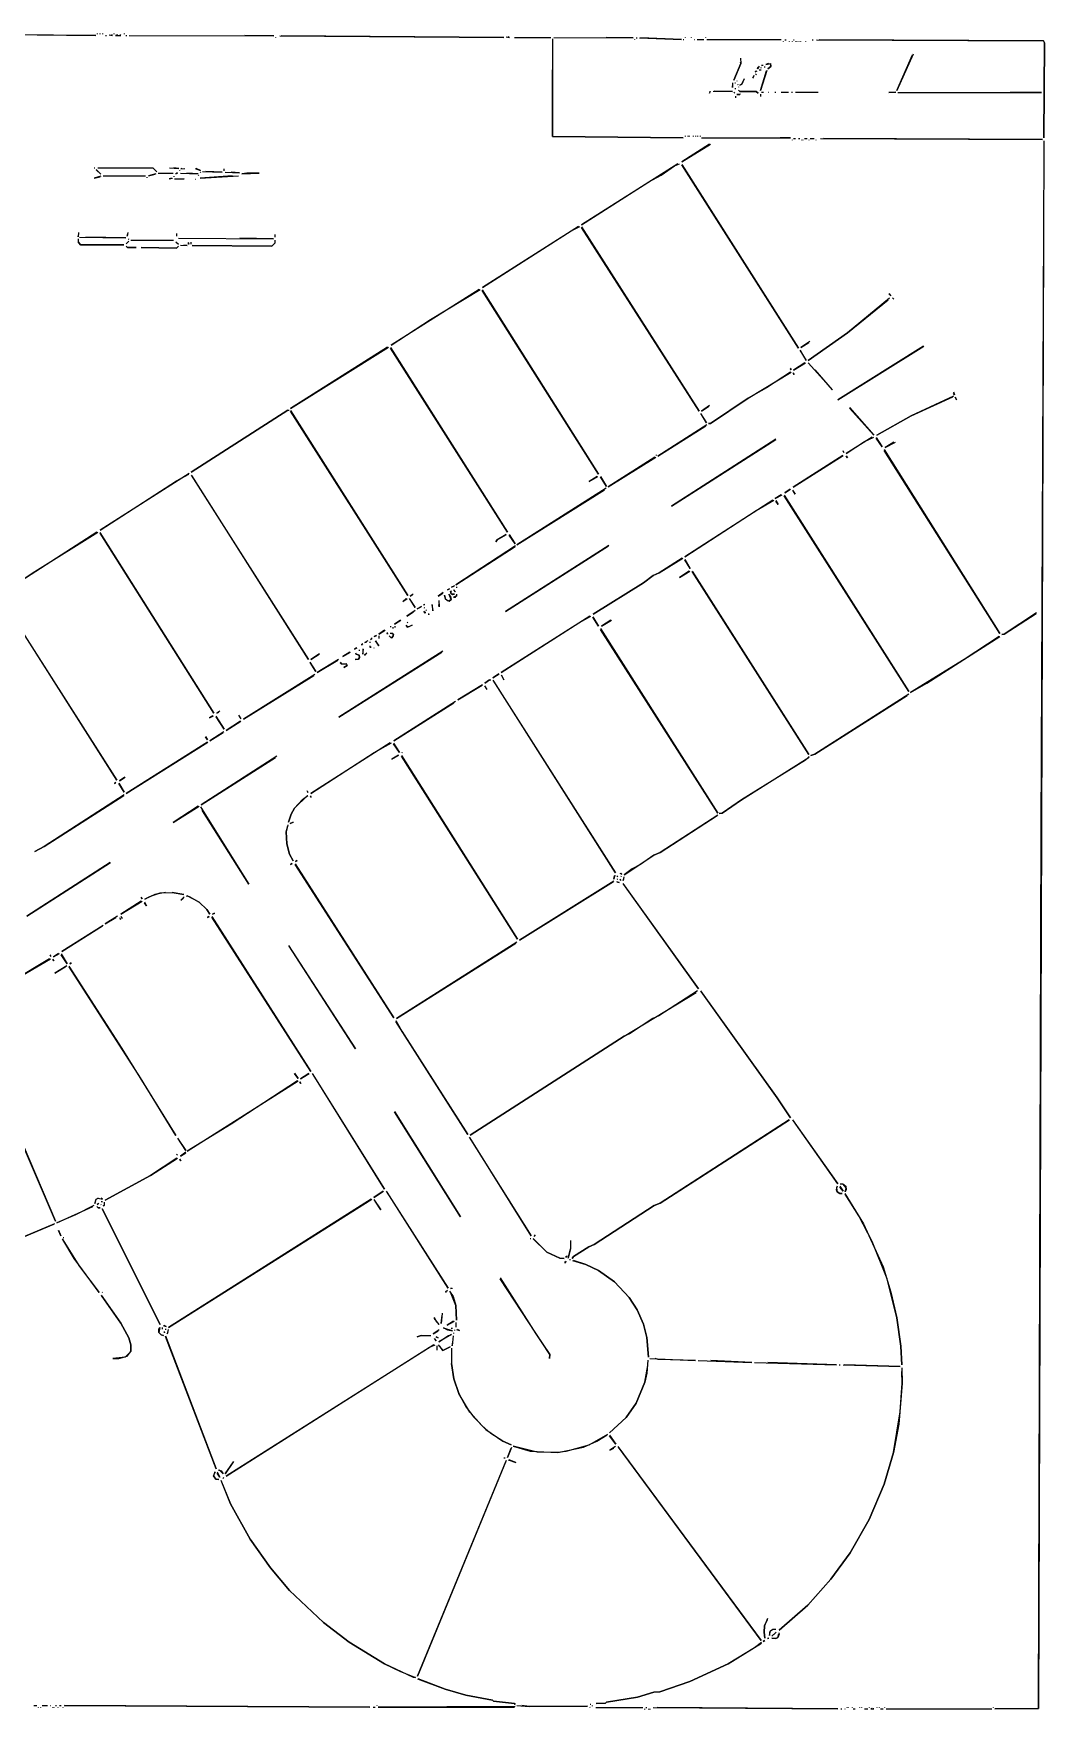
# Model space of a CAD drawing. Extents: x 0 to 16407, y 159 to 1115.
# Drawn here: x 12652 to 13165, y 226 to 1078 of the extents above; entities that cross this region are included whole.
import ezdxf

# ---------------------------------------------------------------- set-up
doc = ezdxf.new("R2010")
doc.units = 0
doc.layers.add('RASTER_VECTOR_LINEWORK', color=5, linetype='CONTINUOUS')

msp = doc.modelspace()

# ---------------------------------------------------------------- linework, layer by layer
at = {"layer": 'RASTER_VECTOR_LINEWORK'}
for points in [[(12639.75, 1077.25), (12638.5, 1077), (12683.25, 1076.5), (12640.5, 1076.75), (12640, 1077.25)], [(12684, 1077.5), (12684, 1077.25)], [(12685.25, 1077.5), (12685.25, 1077.25)], [(12686.75, 1077.5), (12686.75, 1077.25)], [(12688.25, 1076.5), (12688.75, 1076.5)], [(12690, 1076.75), (12691.75, 1076.5), (12691.25, 1076.75)], [(12692.5, 1077.5), (12692.5, 1077.25)], [(12694.25, 1076.75), (12693.25, 1076.5), (12696, 1076.5), (12695.5, 1076.75)], [(12697.75, 1077.5), (12697.75, 1077.25)], [(12698.5, 1076.5), (12699, 1076.5)], [(12700.25, 1076.5), (12773.75, 1076.25), (12759, 1076.5)], [(12774.5, 1075.5), (12774.5, 1075.25)], [(12776.75, 1076.25), (12890.5, 1075.5), (12777.5, 1076.25)], [(12891.75, 1075.75), (12893.5, 1075.5), (12892.75, 1075.75)], [(12896, 1075.5), (12914.5, 1075.5)], [(12915.25, 1074.75), (12915.25, 1025.25), (12981.75, 1024.5), (12915.25, 1025.25), (12915.25, 1059)], [(12916, 1075.5), (12956.25, 1075.25), (12942.5, 1075.5)], [(12957, 1074.5), (12957, 1074.25)], [(12957.75, 1075.25), (12958.25, 1075.25)], [(12959.5, 1075.25), (12980.75, 1074.5), (12960, 1075.25)], [(12981.75, 1074.5), (12982, 1074.5)], [(12982.75, 1075.5), (12982.75, 1075.25)], [(12985.75, 1075.5), (12985.75, 1075.25)], [(12987.25, 1074.5), (12987.5, 1074.5)], [(12988.75, 1074.5), (12992.25, 1074.5)], [(12993, 1075.5), (12993, 1075.25)], [(12993.75, 1074.5), (13031.5, 1074.5)], [(13032.5, 1073.5), (13032.5, 1073.25)], [(13033.25, 1074.25), (13034, 1074.25)], [(13035.5, 1073.5), (13035.5, 1073.25)], [(13037, 1073.5), (13037, 1073.25)], [(13037.75, 1074.25), (13038, 1074.25)], [(13038.75, 1073.5), (13038.75, 1073.25)], [(13039.5, 1073.5), (13039.5, 1073.25)], [(13040.5, 1073.5), (13040.5, 1073.25)], [(13041.25, 1073.5), (13041.25, 1073.25)], [(13043.75, 1073.5), (13043.75, 1073.25)], [(13047.25, 1074.25), (13047.75, 1074.25)], [(13049.5, 1074.25), (13164.75, 1073.75), (13165.25, 1072.75), (13165, 1024.5), (13165.25, 1072.75), (13164.75, 1073.75), (13050.75, 1074.25)], [(13010.75, 1065), (13011, 1062.25), (13007.5, 1053.75), (13011, 1062.25), (13010.75, 1063)], [(13098.5, 1067), (13090.25, 1048.5), (13098.25, 1066.75)], [(13017.5, 1056.25), (13017, 1054.75), (13017.5, 1055.75)], [(13018.75, 1058.5), (13018.25, 1058), (13019.25, 1058.5)], [(13018.5, 1057), (13019, 1056.5)], [(13020.25, 1061), (13019.5, 1059.5), (13019.75, 1060.5)], [(13020.25, 1059), (13021.25, 1059)], [(13021, 1060.25), (13021.25, 1060)], [(13024.25, 1058.75), (13021, 1048.5), (13024, 1058.5)], [(13022, 1061.5), (13021.5, 1061.25), (13022.25, 1061.5)], [(13023, 1060.75), (13023, 1060.25)], [(13025, 1062.25), (13023.75, 1061.75), (13026, 1062.25), (13026.25, 1060.75), (13024.75, 1059.5), (13026.25, 1060.75), (13026, 1062.25)], [(12995.25, 1048.25), (12995, 1047.25), (12995.5, 1048.25)], [(12997, 1048.25), (13006.75, 1048), (12997.5, 1048.25)], [(13006.75, 1052.5), (13006.75, 1050), (13006.75, 1051)], [(13007.5, 1047.75), (13008, 1047.25)], [(13008, 1052.5), (13008.25, 1052.5)], [(13008, 1049.5), (13008.5, 1049.5)], [(13009, 1053.5), (13009, 1053.25)], [(13009.25, 1051.75), (13009.5, 1051.5)], [(13009.75, 1050.5), (13009.75, 1050.25)], [(13009.75, 1048.75), (13010.5, 1048), (13018.75, 1048), (13019.75, 1047.25), (13018.75, 1048), (13010.5, 1048)], [(13012.75, 1054.5), (13011.5, 1051.75), (13010.5, 1051.25), (13011.5, 1051.75), (13012.75, 1054.25)], [(13021.5, 1047.75), (13022.5, 1047.75)], [(13025, 1047.75), (13025.25, 1047.75)], [(13028.25, 1047.75), (13028.75, 1047.75)], [(13031.5, 1047.75), (13035.25, 1047.75)], [(13036.75, 1047.75), (13037.25, 1047.75)], [(13038.75, 1047.75), (13050.25, 1047.75)], [(13089.5, 1047.75), (13086.25, 1047.5), (13089.75, 1047.75)], [(13090.75, 1047.5), (13163.75, 1047.5), (13147.75, 1047.5)], [(13008.25, 1045.75), (13008.25, 1044.75)], [(13010.75, 1046.75), (13009, 1046.5), (13010.5, 1046.5)], [(13021, 1046.75), (13021, 1045.5)], [(12982.75, 1025.5), (12982.75, 1025.25)], [(12984, 1025.5), (12984, 1025.25)], [(12984.75, 1025.5), (12984.75, 1025.25)], [(12986.75, 1025.5), (12986.75, 1025.25)], [(12988, 1025.5), (12988, 1025.25)], [(12989, 1025.5), (12989, 1025.25)], [(12990.25, 1025.5), (12990.25, 1025.25)], [(12991, 1024.5), (13036.25, 1024.5), (13031, 1024.5)], [(13037, 1023.5), (13037, 1023.25)], [(13037.75, 1024.25), (13038.75, 1024.25)], [(13040.25, 1024.25), (13041, 1024.25)], [(13041.75, 1023.5), (13041.75, 1023.25)], [(13042.5, 1023.5), (13042.5, 1023.25)], [(13043.25, 1024.25), (13044.75, 1024.25)], [(13045.5, 1023.5), (13045.5, 1023.25)], [(13046.25, 1024.25), (13048.25, 1024.25)], [(13049, 1023.5), (13049, 1023.25)], [(13051.5, 1024.25), (13164.25, 1023.75), (13053, 1024.25)], [(13165, 1023), (13162.25, 226.75), (13140, 226.5), (13162.25, 226.75), (13163.5, 673.25), (13165, 978.5)], [(12995, 1021.25), (12981, 1012.25), (12995.5, 1021.25)], [(12682.5, 1009.25), (12682.75, 1009.25)], [(12685.75, 1005), (12682.5, 1004), (12685.5, 1004.75)], [(12683.5, 1008.5), (12685.75, 1006), (12683.5, 1008.25)], [(12684.25, 1009.25), (12712.25, 1009.25), (12714.25, 1007.25), (12712.25, 1009.25)], [(12687, 1005.25), (12708.5, 1005.25)], [(12709.25, 1004.5), (12709.25, 1004.25)], [(12713.75, 1006.25), (12710, 1005.25), (12713.5, 1006)], [(12715, 1006.5), (12722.5, 1006.5)], [(12720.75, 1009.25), (12725.5, 1009), (12723, 1009.25)], [(12723, 1005), (12723, 1004.75)], [(12724.75, 1006.75), (12724, 1006.25), (12725, 1006.75)], [(12725.75, 1008), (12725.75, 1007.75)], [(12726.25, 1006.5), (12735.25, 1006.25), (12729.5, 1006.5)], [(12727, 1009), (12726.5, 1008.75), (12728.5, 1009)], [(12733.75, 1009), (12736.5, 1008), (12734.25, 1009)], [(12735.5, 1005.5), (12735.25, 1005.25)], [(12736.5, 1007), (12736.25, 1006.75)], [(12752.75, 1005.25), (12736.25, 1004), (12755.75, 1005.25)], [(12737.5, 1007.5), (12747.5, 1007), (12739.25, 1007.5)], [(12748.25, 1008.75), (12748.25, 1007.75)], [(12749, 1007), (12756.25, 1006.75), (12752, 1007)], [(12760, 1006.5), (12757.5, 1006.25), (12766.25, 1006.5), (12760.25, 1006.5)], [(12979, 1011.25), (12930, 980.25), (12964.25, 1002.25), (12970.5, 1005.5), (12977.25, 1010.25), (12979.75, 1011.25)], [(12981, 1011), (13040.25, 917.75), (12981, 1010.75)], [(12721.75, 1004), (12720.5, 1003.75), (12722.25, 1004)], [(12723.25, 1003.75), (12728.25, 1003.75), (12723.5, 1003.5)], [(12733.75, 1003.5), (12734, 1003.5)], [(12928.5, 979.5), (12879.75, 948.5), (12924.75, 977.25), (12929.25, 979.5)], [(12930, 979.25), (12989.75, 885.75), (12930, 979)], [(12674.5, 976.5), (12674.25, 974.25), (12674.5, 975)], [(12674.25, 973.25), (12674.25, 971.75), (12675.5, 970.25), (12697.5, 970.25), (12675.5, 970.25), (12674.25, 971.75)], [(12675, 974), (12698.5, 973.75), (12678.25, 974)], [(12700, 972), (12698.75, 970.75)], [(12699.5, 976.5), (12699.25, 974.5), (12699.5, 976)], [(12699.75, 973.25), (12700, 973)], [(12701, 972.5), (12722.75, 972.5)], [(12724, 971.75), (12725.25, 970.5)], [(12724.25, 976), (12724.25, 974.5)], [(12725.25, 973.5), (12773.5, 973.25), (12756.5, 973.5)], [(12730.25, 971.5), (12730.5, 970.5), (12730.25, 971)], [(12731.5, 971.5), (12731.5, 970.5)], [(12774.25, 972.5), (12774.25, 971), (12772.75, 969.5), (12732.25, 969.75), (12772.75, 969.5), (12774.25, 971)], [(12774.25, 975.5), (12774.25, 974)], [(12698.75, 969.5), (12699.5, 968.75), (12703.75, 968.75), (12699.5, 968.75)], [(12725.25, 969.5), (12724.25, 968.5), (12706.25, 968.75), (12724.25, 968.5)], [(12726.25, 970), (12729.75, 969.75), (12728, 970)], [(12878, 947.5), (12833.25, 919.25), (12853.25, 932.25), (12878.5, 947.5)], [(12879.5, 947.25), (12938.75, 853.75), (12879.5, 947)], [(13086.25, 945.5), (13087.25, 944.25), (13086.25, 945.25)], [(13086.5, 943), (13065.25, 925.5), (13045.25, 911.5), (13065.25, 925.5), (13085.75, 942.25)], [(13088, 943.25), (13088.75, 942.5)], [(13046, 921), (13041.5, 918), (13045.5, 920.5)], [(12831.5, 918.25), (12782.25, 887), (12832, 918.25)], [(12833, 918), (12892.5, 824.25), (12833, 917.75)], [(13041, 916.75), (13044.25, 911.5), (13041.25, 916.5)], [(13103.75, 918.75), (13060.25, 891.5), (13104, 918.75)], [(13036.25, 905.5), (13024, 897.5), (13014.75, 892.25), (12995.5, 879.5), (12994.5, 879.5), (12995.5, 879.5), (13014.75, 892.25), (13036.5, 905.5)], [(13036, 907.5), (13036.5, 906.75), (13036.25, 907.25)], [(13037.5, 905.25), (13038, 904.25), (13037.5, 905)], [(13043.5, 910.25), (13037.75, 906.5), (13043.75, 910.25)], [(13045.25, 910.25), (13057.5, 896.5), (13048.75, 906.75)], [(13119, 895.5), (13119.5, 894), (13119, 894.75)], [(12780.75, 886.25), (12731.75, 854.75), (12780.75, 886.25), (12781.5, 886.25)], [(12782.25, 886), (12841.75, 792), (12782.25, 885.75)], [(12995, 888.5), (12991, 885.75), (12994.75, 888.25)], [(13066.25, 887.5), (13078.5, 873.5), (13066.25, 887.25)], [(13119, 893.25), (13097.5, 883.25), (13080, 873.5), (13097.5, 883.25), (13118.75, 893)], [(13119.75, 893), (13120.5, 891.5), (13120.25, 892.5)], [(12993.75, 878.75), (12968.75, 862.75), (12993.25, 878.25)], [(12990.5, 884.5), (12993.5, 879.75), (12991, 884)], [(13028.75, 871.5), (12975.75, 837.5), (13028.75, 871.25)], [(13077.75, 872.5), (13064.5, 864.25), (13073.75, 870.25), (13078.5, 872.5)], [(13079.75, 872.25), (13082.75, 867.5), (13079.75, 872)], [(13088.75, 870), (13084.25, 867.25), (13089.5, 870)], [(12967.25, 862.25), (12943.5, 847.25), (12967.75, 862.25)], [(12968, 863.5), (12968, 863.25)], [(13062.75, 863.25), (13037.5, 847), (13063, 863.25)], [(13062.75, 865.75), (13063.25, 864.75), (13063, 865.5)], [(13064.5, 863), (13065.25, 862), (13064.5, 862.75)], [(13083.75, 866.25), (13142.5, 772.75), (13083.75, 865.75)], [(12730.75, 854), (12685.5, 825.25), (12724.25, 850.25), (12730.5, 853.75)], [(12731.75, 853.25), (12791.25, 759.5), (12732, 853)], [(12938, 852.5), (12934, 850), (12938.25, 852.5)], [(12939.75, 852.5), (12942.75, 847.5), (12939.75, 852.25)], [(12942.5, 846.5), (12897.25, 817.75), (12941.75, 845.75)], [(13031.5, 843.25), (13028.5, 841.25), (13032, 843.25)], [(13033, 843), (13096.25, 743.25), (13033, 842.75)], [(13036, 846), (13033.25, 844.25), (13036.25, 846)], [(13037.25, 845.5), (13038.5, 843.5), (13037.5, 845.25)], [(13027.25, 840.5), (12982.5, 811.75), (13018.75, 835.25), (13027.75, 840.5)], [(13028.75, 840.25), (13030, 838.25), (13028.75, 840)], [(12683.75, 824.25), (12634.75, 792.5), (12652.25, 804.25), (12684.25, 824.25)], [(12685.25, 824), (12743.25, 732.25), (12685.5, 823.75)], [(12896.5, 817.25), (12866.25, 797.5), (12896.25, 817)], [(12891.75, 823), (12887.25, 820.25), (12886.5, 819.25), (12887.25, 820.25), (12892, 823)], [(12944, 817.5), (12891.5, 784), (12943.75, 817.25)], [(12893.25, 823), (12896.25, 818.25), (12893.25, 822.75)], [(12981.25, 811), (12969.5, 803.5), (12966.5, 802.25), (12961.5, 798.5), (12936, 782.5), (12961.5, 798.5), (12966.5, 802.25), (12969.5, 803.5), (12981.5, 811)], [(12982.5, 810.5), (12985.25, 805.75), (12982.5, 810.25)], [(12984.75, 804.5), (12979.75, 801.25), (12985, 804.5)], [(12986.25, 804.5), (13045.5, 711.25), (12986.25, 804.25)], [(12844.5, 792.75), (12843, 791.75), (12844.25, 792.5)], [(12859.75, 793.5), (12857.25, 791.75), (12859.5, 793.25)], [(12862.5, 792.75), (12863.5, 791.5), (12863.75, 790), (12862.25, 789.25), (12861, 790.25), (12860.5, 792.25), (12861, 790.25), (12862.75, 789.25), (12863.75, 790), (12862.75, 792.5)], [(12863, 795.5), (12862, 795), (12862.75, 795.25)], [(12863.75, 794.5), (12863.5, 793.25), (12864.5, 792.5), (12865.5, 792.75), (12864, 792.75), (12863.5, 794.25)], [(12865.5, 797), (12864, 796.25), (12865.25, 796.75)], [(12865, 795), (12866, 794), (12865.25, 795)], [(12866.5, 792.75), (12866.5, 791.75), (12865, 791.25), (12866, 791.25), (12866.75, 792.5)], [(12866.5, 796.5), (12866.5, 796)], [(12634.75, 791.25), (12694, 698.25), (12635, 791)], [(12841, 790.5), (12839.25, 789), (12841.5, 790.5)], [(12845.5, 784.5), (12841.25, 781.5), (12844.75, 783.75)], [(12842.5, 790.5), (12845.5, 786), (12843, 790)], [(12848.75, 786.5), (12846.5, 785.25), (12848.5, 786.25)], [(12850.25, 787.5), (12849.75, 787.25), (12850.5, 787.5)], [(12850, 786), (12850.25, 785.75)], [(12850, 784.25), (12850.25, 783.25), (12851, 783.5), (12850, 783.5)], [(12851, 784.75), (12851.25, 784.5)], [(12854, 787.5), (12854.5, 784.25), (12854.25, 787.25)], [(12857.5, 789.5), (12857.75, 786.25), (12857.5, 787.5)], [(13161.25, 783.25), (13144.75, 772.5), (13143.5, 772.25), (13144.75, 772.5), (13161, 783)], [(12832.75, 776.25), (12833.25, 776.25)], [(12834.25, 776), (12834.25, 775.25)], [(12838, 779.5), (12835, 777.5), (12838.25, 779.5)], [(12835.25, 776.5), (12835.25, 775.75)], [(12840.75, 777), (12841.5, 776), (12844, 777), (12842, 776), (12841.25, 776.5)], [(12841.75, 778.5), (12841.5, 778.25)], [(12852.25, 783), (12852.5, 782.25), (12852.5, 782.75)], [(12934.25, 781.5), (12889.25, 753), (12928.75, 778.25), (12934.75, 781.5)], [(12935.75, 781.25), (12938.75, 776.5), (12935.75, 781)], [(12939.75, 775.25), (12999.25, 681.5), (12939.75, 774.75)], [(12945, 779.5), (12940.25, 776.5), (12945.25, 779.5)], [(12819, 767.5), (12818.25, 767), (12818.75, 767.25)], [(12821.5, 769), (12820, 768.25), (12821, 768.5)], [(12822.5, 768.5), (12822.5, 768)], [(12822.5, 766.5), (12822.5, 765.75), (12823.25, 765.75), (12822.5, 765.75)], [(12823.75, 770.5), (12822.75, 769.75), (12823.5, 770.25)], [(12825.75, 771.75), (12824.75, 771.25), (12826, 771.75)], [(12825.25, 769), (12827, 766.5), (12825.5, 769)], [(12830, 774.5), (12827, 772.5), (12830.25, 774.5)], [(12827, 771.5), (12827, 770.25)], [(12831.25, 773.25), (12831.5, 772.5), (12831.25, 773)], [(12832.75, 773), (12833.75, 773), (12834.5, 772.25), (12834.25, 771), (12833.25, 770.5), (12832.25, 771.5), (12833.25, 770.5), (12834, 770.75), (12834.5, 772.25), (12833.75, 773)], [(13142.25, 771.25), (13124.5, 759.5), (13097.25, 742.75), (13105.5, 747.5), (13142.5, 771.25)], [(12792, 758.25), (12795, 753.5), (12792.25, 758)], [(12797, 762.5), (12792.5, 759.5), (12796.75, 762.25)], [(12806.5, 759.5), (12795.75, 753), (12806.25, 759.25)], [(12859.5, 763.75), (12806.75, 730.25), (12859, 763.25)], [(12807.5, 758.25), (12808.25, 757.25), (12810.5, 757.5), (12811, 756.5), (12809.25, 755.5), (12811, 756.5), (12810.75, 757.25), (12808.25, 757.25), (12807.5, 757.75)], [(12812.25, 763.25), (12808.75, 761), (12812.75, 763.25)], [(12815.75, 765.5), (12814.75, 764.75), (12816, 765.5)], [(12815.25, 763), (12815.5, 762.25), (12817, 761.75), (12817.25, 760.5), (12816.75, 759.75), (12815, 759.5), (12816.75, 759.75), (12817.25, 760.5), (12817, 761.75), (12815.25, 762.5)], [(12817, 764.5), (12817, 764)], [(12819, 765), (12819, 762.25), (12819.25, 764.75)], [(12821, 762.75), (12819.75, 761.75), (12820.5, 762.25)], [(12824.5, 765.5), (12824.5, 765.25)], [(12794.5, 752), (12758.25, 729.25), (12794, 751.5)], [(12883.25, 749.25), (12881, 747.5), (12883.25, 749.25), (12884, 749.25)], [(12888, 752.25), (12885, 750.25), (12888.25, 752.25)], [(12889.25, 751.75), (12890.5, 749.25), (12889.5, 751.5)], [(12879.75, 746.75), (12867.25, 739), (12879.5, 746.5)], [(12880.75, 746.25), (12882, 744.25), (12881.5, 745.5)], [(12885, 749), (12947.25, 651.25), (12885.5, 748.5)], [(13096.25, 742), (13048.5, 711.5), (13046.5, 710.75), (13048.5, 711.5), (13095.5, 741.25)], [(12746.25, 733.25), (12744.75, 732.25), (12745.75, 732.75)], [(12866, 738.25), (12834.75, 718.25), (12865.25, 737.5)], [(12742.75, 731), (12741, 730), (12743, 731)], [(12744.25, 730.75), (12748.5, 724.25), (12744.5, 730.5)], [(12756.75, 728.25), (12749.5, 723.5), (12757, 728.25)], [(12755.75, 731.25), (12757, 729.5), (12756.5, 730.5)], [(12740, 717.5), (12698.75, 691.5), (12740.25, 717.5)], [(12739, 720.5), (12740, 718.75), (12739, 720.25)], [(12748.25, 722.75), (12741.25, 718.25), (12748, 722.5)], [(12832.75, 717.25), (12792.5, 691.5), (12824.75, 712.25), (12833.5, 717.25)], [(12834.5, 717), (12837.5, 712.25), (12834.5, 716.75)], [(12775.25, 710.5), (12736.75, 685.75), (12774.5, 709.75)], [(12837, 711), (12833.75, 709), (12837.25, 711)], [(12838.5, 710.75), (12897.5, 617.5), (12838.5, 710.5)], [(12839, 712.25), (12838.75, 712)], [(13045.75, 710.25), (13043.75, 708.5), (13011.25, 688.25), (13001.5, 681.5), (13000, 681.25), (13001.5, 681.5), (13011.25, 688.25), (13045.75, 710)], [(12698, 699.75), (12695.25, 698), (12698.25, 699.75)], [(12697.75, 690.75), (12657, 664.5), (12652.25, 662), (12657, 664.5), (12697.5, 690.5)], [(12693.5, 697), (12692.75, 696.5), (12693.25, 696.75)], [(12695, 696.75), (12697.75, 692.25), (12695, 696.5)], [(12790.75, 690.5), (12784.25, 684), (12782.5, 681), (12781.25, 677), (12782.5, 681), (12784.25, 684), (12788.25, 688.5), (12791, 690.5)], [(12790.5, 693), (12791, 692), (12791, 692.5)], [(12792.25, 690.25), (12792.75, 689.5), (12792.5, 690)], [(12735.25, 685), (12722.5, 676.75), (12735.75, 685)], [(12736.5, 684.75), (12761, 645.5), (12737.5, 682.75), (12737.25, 684)], [(12780.75, 675.5), (12780, 672), (12780.25, 666), (12781.75, 660.75), (12783.5, 657.25), (12781.75, 660.75), (12780.25, 666), (12780, 672), (12780.75, 675)], [(12783.5, 677), (12782, 676.25), (12783.75, 677)], [(12999.25, 680.5), (12970, 661.5), (12966.75, 660.25), (12960, 655.5), (12955.75, 653.25), (12951.75, 650.25), (12966.75, 660.25), (12970, 661.5), (12999, 680.25)], [(12690.5, 656.5), (12648.25, 629.25), (12690.75, 656.5)], [(12783, 656), (12782.25, 655.5), (12783.25, 656)], [(12784.5, 655.75), (12834.75, 577.5), (12784.5, 655.5)], [(12785.5, 657.5), (12784.75, 657), (12785.75, 657.5)], [(12946.5, 647), (12898.5, 617), (12946.25, 646.75)], [(12947, 650), (12946.5, 648), (12946.75, 649.75)], [(12948, 649.75), (12948.5, 649.25)], [(12948.25, 648), (12948, 647.75)], [(12949.5, 651), (12950.5, 650.5), (12950, 651)], [(12949.5, 648), (12950, 647.25), (12949.5, 647.75)], [(12950.25, 649.5), (12950, 649.25)], [(12951.5, 649.25), (12951.25, 647.25), (12951.5, 648.25)], [(12706.25, 639), (12706.75, 638), (12706.25, 638.75)], [(12718.75, 641.25), (12713.25, 640.25), (12708.25, 637.75), (12710.75, 639.25), (12716, 641), (12722, 641.25), (12728, 640.25), (12722, 641.25)], [(12728.25, 639), (12726.5, 637.25), (12727.75, 638.5)], [(12729.25, 639.5), (12730.75, 639.25), (12735.75, 636.25), (12739.75, 632.5), (12741.25, 630.25), (12739.75, 632.5), (12735.75, 636.25), (12729.75, 639.5)], [(12947.75, 646.75), (12949.25, 646.25), (12948.25, 646.25)], [(12951, 645.75), (12989.5, 592.25), (12951.5, 645.25)], [(12706.25, 636.75), (12696, 630.25), (12706.75, 636.75)], [(12708, 636.5), (12709, 634.5), (12708, 636)], [(12743.5, 630.75), (12742.5, 630.25), (12743.75, 630.75)], [(12687, 624.5), (12666, 611.25), (12686.75, 624.25)], [(12694.25, 629.25), (12688, 625.25), (12693.5, 628.5)], [(12695.25, 628.5), (12695.75, 627.5), (12695.75, 628)], [(12696, 629.25), (12696.75, 628), (12696.75, 628.5)], [(12740.75, 629), (12740, 628.5), (12741, 629)], [(12742.25, 629), (12792.5, 550.25), (12742.25, 628.75)], [(12781.25, 614.25), (12815.25, 561.75), (12781.5, 614)], [(12897.25, 616), (12836, 577.25), (12896.75, 615.5)], [(12659.75, 607.5), (12641.5, 596.5), (12620.75, 586.5), (12641.5, 596.5), (12660.25, 607.5)], [(12660, 609.5), (12660.5, 608.75), (12660.25, 609.25)], [(12661.5, 607.5), (12662, 606.5), (12661.5, 607.25)], [(12664.25, 610.25), (12661.75, 608.5), (12664.75, 610.25)], [(12665.75, 610), (12668.75, 605), (12665.75, 609.5)], [(12670.75, 605.5), (12670, 605), (12671, 605.5)], [(12668.5, 604), (12662.5, 600.25), (12668.25, 603.75)], [(12669.5, 603.75), (12696.5, 562), (12724, 517.75), (12706, 547), (12669.75, 603.5)], [(12989, 591.25), (12969.25, 578.5), (12966.25, 577.25), (12954.5, 569.5), (12951.75, 568.25), (12873.5, 518), (12951.75, 568.25), (12988.25, 590.5)], [(12990.5, 591.25), (13029.5, 537), (13036.25, 526.75), (13029.5, 537), (12990.75, 591)], [(12616.25, 583.25), (12662.75, 474.25), (12616.25, 582.5)], [(12835.75, 576.25), (12838.75, 570.75), (12872.25, 518.25), (12835.75, 575.75)], [(12785.75, 545.5), (12752, 523.5), (12729.75, 509.75), (12786, 545.5)], [(12784.25, 549.5), (12786, 546.75), (12784.25, 549.25)], [(12787, 545.25), (12787.5, 544.25), (12787, 545)], [(12791.5, 549.25), (12787.25, 546.5), (12791.75, 549.25)], [(12793.25, 549.25), (12830, 490.5), (12793.75, 548.75)], [(12835, 530), (12868.5, 476.5), (12835, 529.75)], [(13035.5, 525.75), (12970, 483.5), (12967, 482.25), (12936.5, 462.5), (12933.75, 461.25), (12926, 456.25), (12925.25, 455.25), (12926, 456.25), (12933.75, 461.25), (12936.5, 462.5), (12967, 482.25), (12970, 483.5), (13035.75, 525.75)], [(13037.25, 525.75), (13060.25, 493.25), (13037.75, 525.25)], [(12724.75, 516.5), (12729, 510.25), (12725, 516.5)], [(12873, 517), (12904.5, 466.75), (12873.25, 516.75)], [(12724.5, 506.25), (12711, 497.5), (12688, 485), (12711, 497.5), (12724.75, 506.25)], [(12724.25, 508.25), (12724.75, 507.75)], [(12726, 506), (12726.5, 505), (12726, 505.75)], [(12729, 509.25), (12726.25, 507.25), (12729, 509)], [(12684.5, 486), (12683.25, 485.25), (12682.75, 483.25), (12683.5, 485.5), (12684.5, 486), (12686.75, 485.5), (12686, 486)], [(12823.25, 485.5), (12720.25, 420.25), (12823.5, 485.5)], [(12829.25, 489.5), (12824.5, 486.25), (12829.5, 489.5)], [(12824.5, 485.25), (12828, 480), (12825.25, 484.5)], [(12830.75, 489.5), (12862.25, 440.25), (12831.25, 489)], [(13060, 492), (13059.5, 491.25), (13060, 489.25), (13061.25, 488.25), (13062.5, 488.25), (13061.25, 488.25), (13060, 489.25), (13059.5, 490.25), (13060, 491.75)], [(13061.25, 492), (13063, 489.5), (13061.25, 491.5)], [(13061.5, 493.25), (13062.75, 493.25), (13064.25, 492), (13064.5, 490.25), (13064, 489.25), (13064.5, 491.25), (13062.75, 493.25)], [(13063.75, 488.25), (13073.25, 473), (13083.25, 451), (13087.25, 438.25), (13090.25, 425.25), (13092.25, 410.75), (13092.75, 401.25), (13092.25, 410.75), (13090.25, 425.25), (13085.25, 445), (13077.75, 464), (13071, 477), (13064, 488)], [(12682.25, 482.25), (12673, 477.5), (12663.5, 473.5), (12681.75, 481.75)], [(12683.75, 481.75), (12684.5, 481), (12685.5, 481), (12684.5, 481)], [(12684.75, 483.25), (12684, 482.75), (12684.5, 483)], [(12685.75, 482.75), (12686, 482.5)], [(12686, 484.25), (12686.75, 484.25)], [(12686.5, 480.75), (12716, 421.75), (12686.5, 480.5)], [(12687.5, 484), (12687.5, 482.25), (12687, 482), (12687.5, 482.25)], [(12662.25, 473), (12647, 466.5), (12630.25, 460.5), (12609, 454.25), (12604.75, 452.5), (12601.75, 452), (12604.75, 452.5), (12609, 454.25), (12630.25, 460.5), (12647, 466.5), (12662, 472.75)], [(12664.25, 469.75), (12665.5, 466.75), (12664.25, 469.5)], [(12666.25, 465.25), (12675, 451.25), (12685, 438), (12672.25, 455.25), (12666.5, 465)], [(12666.75, 466), (12667, 466)], [(12904, 465.5), (12904.25, 465.5)], [(12905.5, 465.5), (12912.5, 458.5), (12919, 455.5), (12921.25, 455.25), (12919, 455.5), (12912.5, 458.5), (12905.5, 465.25)], [(12906.5, 467.25), (12905.75, 466.5)], [(12924.5, 464.5), (12924.5, 460.25), (12923.25, 455.5), (12924.5, 460.25)], [(12922, 454), (12921.75, 453), (12921.75, 453.75)], [(12922.5, 456.75), (12922.25, 455.75), (12922.25, 456.5)], [(12924, 454.75), (12924.5, 454.75)], [(12925.5, 454.25), (12932.25, 452.25), (12938.75, 449.25), (12946.75, 443.5), (12954.25, 435.5), (12958.25, 429.25), (12961.5, 422), (12963.25, 415.25), (12964, 405.25), (12963.25, 415.25), (12961.5, 422), (12958.25, 429.25), (12954.25, 435.5), (12946.75, 443.5), (12938.75, 449.25), (12932.25, 452.25), (12926, 454.25)], [(12888.75, 445.5), (12906.75, 417), (12914, 406.5), (12913.75, 404.5), (12914, 406.5), (12888.75, 445)], [(12686, 436.75), (12696, 422.5), (12700, 415), (12701, 411.5), (12701, 408), (12698.25, 405.25), (12692, 404.5), (12695, 404.5), (12699.25, 405.75), (12701, 408), (12701, 411.5), (12700, 415), (12696, 422.5), (12686.25, 436.5)], [(12686.75, 438.25), (12686.5, 438)], [(12862, 439), (12861, 438.25), (12861.5, 438.5)], [(12863, 438.75), (12864.75, 436), (12866.25, 431.5), (12866.5, 424), (12866.25, 431.5), (12863.5, 438.25)], [(12864, 440.25), (12863.5, 440), (12864.5, 440.25)], [(12859.25, 427.5), (12858.75, 422.25), (12859.25, 426.5)], [(12715.75, 420.25), (12715.25, 417.75), (12716.5, 416.5), (12717.75, 416.25), (12716.5, 416.5), (12715.25, 417.75), (12715.25, 419.5), (12716, 420.25)], [(12717, 420.25), (12717, 419.5)], [(12717.5, 421.25), (12719, 420.75), (12718, 421.25)], [(12718, 418.25), (12718.25, 417.5), (12718.25, 418)], [(12718.5, 419.5), (12719, 419.5)], [(12720, 419.25), (12719.5, 417), (12720, 417.75)], [(12857.75, 419), (12854.75, 417), (12857.25, 418.5)], [(12855.25, 425.5), (12856.25, 423.25), (12857.75, 421.75), (12855.25, 425)], [(12859.75, 420.25), (12862, 419), (12864.5, 418.5), (12860, 420)], [(12865, 423.5), (12861.75, 421.5), (12865.5, 423.5)], [(12863.75, 420), (12864.5, 420)], [(12865, 417.5), (12865, 417.25)], [(12865.5, 419), (12865.5, 418.75)], [(12866.25, 422.75), (12866.25, 420.5)], [(12866.5, 419.25), (12868, 418.75), (12867, 419.25)], [(12718.75, 416), (12744.5, 348.5), (12718.75, 415.75)], [(12855, 411.5), (12749.5, 344.75), (12852.75, 410.25), (12855.75, 411.5)], [(12848.5, 416.25), (12846.5, 415.5), (12848.5, 416.25), (12853.5, 416.25)], [(12855.25, 414.75), (12856.25, 413.5), (12855.5, 414.5)], [(12856, 415.5), (12857.25, 415), (12856.25, 415.5)], [(12856.5, 411), (12856.5, 408.75)], [(12857.25, 411.5), (12859.5, 408.5), (12863.25, 410.5), (12859.5, 408.5), (12858, 410.75)], [(12864, 416.75), (12857.5, 413), (12862.5, 416.25), (12863.75, 416.5)], [(12864, 409.75), (12864, 402), (12865.25, 394.25), (12867.75, 386.75), (12871.5, 379.75), (12875.25, 374.75), (12881.5, 368.5), (12890, 362.5), (12894.25, 360.75), (12890, 362.5), (12884, 366.5), (12879.5, 370.25), (12873.25, 377.25), (12867.75, 386.75), (12865.25, 394.25), (12864, 402)], [(12864.75, 416), (12864.25, 411), (12864.75, 414)], [(12963.75, 403.75), (12963.25, 397), (12962.25, 392.5), (12957.75, 381.75), (12952.75, 374.5), (12944.25, 366.75), (12952.75, 374.5), (12957.75, 381.75), (12962.25, 392.5), (12963.75, 401)], [(12964.75, 404.5), (12988, 403.5), (12969, 404), (12967.5, 404.5)], [(12989.25, 403.5), (13016.5, 402.5), (12995.75, 403.5)], [(13018, 402.5), (13059.5, 401.25), (13024.75, 402.5)], [(13061, 401.25), (13061.5, 401.25)], [(13063, 401.25), (13092, 400.5), (13063.5, 401.25)], [(13092.75, 399.75), (13093, 392), (13091.25, 371.25), (13088.5, 356.75), (13083.75, 340.75), (13076.25, 322.75), (13066.5, 305.75), (13056.75, 292.5), (13045, 279.25), (13030.5, 266.5), (13045, 279.25), (13056.75, 292.5), (13066.5, 305.75), (13076.25, 322.75), (13083.75, 340.75), (13088.5, 356.75), (13092, 377.5), (13093, 392), (13092.75, 398)], [(12894.5, 359.25), (12892.5, 354.25), (12894.25, 359)], [(12943.25, 366), (12933.75, 360.5), (12922, 357.25), (12918, 356.75), (12907.5, 357), (12895.25, 360), (12904, 357.5), (12918, 356.75), (12931, 359.5), (12937.75, 362.5), (12943, 365.75)], [(12944.25, 365.5), (12947.5, 361), (12944.25, 365.25)], [(12947.25, 359.75), (12944.5, 358), (12946.5, 359)], [(12948.5, 359.75), (13021.25, 261.25), (12948.75, 359.5)], [(12753.25, 352.25), (12749, 346), (12753.25, 352)], [(12891.75, 352.75), (12846.75, 243.25), (12891.75, 352.5)], [(12890.5, 354), (12891.25, 354)], [(12892.75, 353), (12896.75, 351.75), (12893.25, 353)], [(12743.75, 347), (12743, 345), (12744.25, 343.25), (12745.75, 343), (12744.25, 343.25), (12743, 345), (12744, 347)], [(12745, 347), (12746.25, 344.25), (12745, 346.25)], [(12745.5, 348), (12747, 347.5), (12748, 346), (12746, 348)], [(12746.75, 342.75), (12751.75, 330.75), (12761.75, 312.75), (12772, 298.25), (12781.75, 286.75), (12799, 270.5), (12812, 260.5), (12830, 249.5), (12838, 245.5), (12845.75, 242.5), (12844.75, 242.5), (12830, 249.5), (12812, 260.5), (12799, 270.5), (12781.75, 286.75), (12772, 298.25), (12761.75, 312.75), (12751.75, 330.75), (12747, 342.5)], [(12748.25, 344), (12747.75, 343.5)], [(13024.5, 272.5), (13023, 268.75), (13022.75, 265.5), (13023.25, 262.5), (13022.75, 265.5), (13023, 268.75), (13024.5, 272)], [(13027.25, 267), (13025.5, 265.5), (13025.5, 263.75), (13026, 266.25), (13027.25, 267), (13028.75, 267)], [(13029, 265.5), (13026.75, 263.5), (13028.5, 265)], [(13030.25, 265.25), (13030.5, 264.5), (13029.75, 262.75), (13028.75, 262.25), (13026.75, 262.5), (13028.75, 262.25), (13029.75, 262.75), (13030.25, 264.75)], [(13021.5, 260.25), (13018, 257.5), (13004.5, 249.5), (12985, 240.5), (12969.75, 235.25), (12966.75, 235), (12958.5, 232.5), (12942.75, 230), (12942.25, 229.5), (12937.5, 229.25), (12942.25, 229.5), (12942.75, 230), (12958.5, 232.5), (12966.75, 235), (12969.75, 235.25), (12985, 240.5), (13004.5, 249.5), (13021.5, 260)], [(13023, 261.25), (13022.25, 260.75), (13023.25, 261.25)], [(13025, 262.5), (13024.5, 262.25), (13025.25, 262.5)], [(12846.75, 241.75), (12860.75, 236.5), (12871.25, 233.5), (12884.75, 231), (12885.25, 230.5), (12896, 229.25), (12896.25, 228.75), (12896, 229.25), (12885.25, 230.5), (12884.75, 231), (12871.25, 233.5), (12860.75, 236.5), (12847, 241.75)], [(12651.75, 228.25), (12653.25, 228.25)], [(12654, 227.5), (12654, 227.25)], [(12655.25, 227.5), (12655.25, 227.25)], [(12656, 228.25), (12658.75, 228.25)], [(12660.25, 228.25), (12660.5, 228.25)], [(12661.25, 227.5), (12661.25, 227.25)], [(12662, 227.5), (12662, 227.25)], [(12662.75, 228.25), (12663.25, 228.25)], [(12664, 227.5), (12664, 227.25)], [(12664.75, 228.25), (12665.75, 228.25)], [(12666.5, 227.5), (12666.5, 227.25)], [(12667.25, 228.25), (12822.5, 227.5), (12667.5, 228.25)], [(12824.25, 227.5), (12825.25, 227.5)], [(12826, 228.5), (12826, 228.25)], [(12896.25, 227.75), (12826.75, 227.5), (12896, 227.5)], [(12897.25, 228.25), (12903.5, 227.75), (12933, 228), (12903.5, 227.75), (12899.75, 228.25)], [(12934.25, 227.5), (12934.5, 227.25)], [(12934.5, 229), (12934.75, 229)], [(12935.5, 228.25), (12935.5, 228)], [(12937.25, 227.25), (12961.25, 227.25)], [(12962, 226.5), (12962, 226.25)], [(12962.75, 227.25), (12963.25, 227.25)], [(12964, 226.5), (12964, 226.25)], [(12964.75, 226.5), (12964.75, 226.25)], [(12966.5, 227.25), (13060.25, 226.5), (12968.5, 227.25)], [(13061.75, 226.5), (13062.25, 226.5)], [(13063.75, 226.5), (13064, 226.5)], [(13064.75, 227.5), (13064.75, 227.25)], [(13065.5, 227.5), (13065.5, 227.25)], [(13067.5, 227.5), (13067.5, 227.25)], [(13068, 226.5), (13069, 226.5)], [(13071.25, 227.5), (13071.25, 227.25)], [(13072.25, 227.5), (13072.25, 227.25)], [(13073.75, 226.5), (13075.5, 226.5)], [(13076.25, 227.5), (13076.25, 227.25)], [(13077.5, 226.75), (13077, 226.5), (13078.5, 226.5), (13078, 226.75)], [(13080, 227.5), (13080, 227.25)], [(13081.25, 227.5), (13081.25, 227.25)], [(13082, 226.5), (13083.25, 226.5)], [(13084, 227.5), (13084, 227.25)], [(13084.75, 226.5), (13138.5, 226.5)], [(13139.25, 227.5), (13139.25, 227.25)]]:
    msp.add_lwpolyline(points, dxfattribs=at)

doc.saveas('drawing.dxf')
